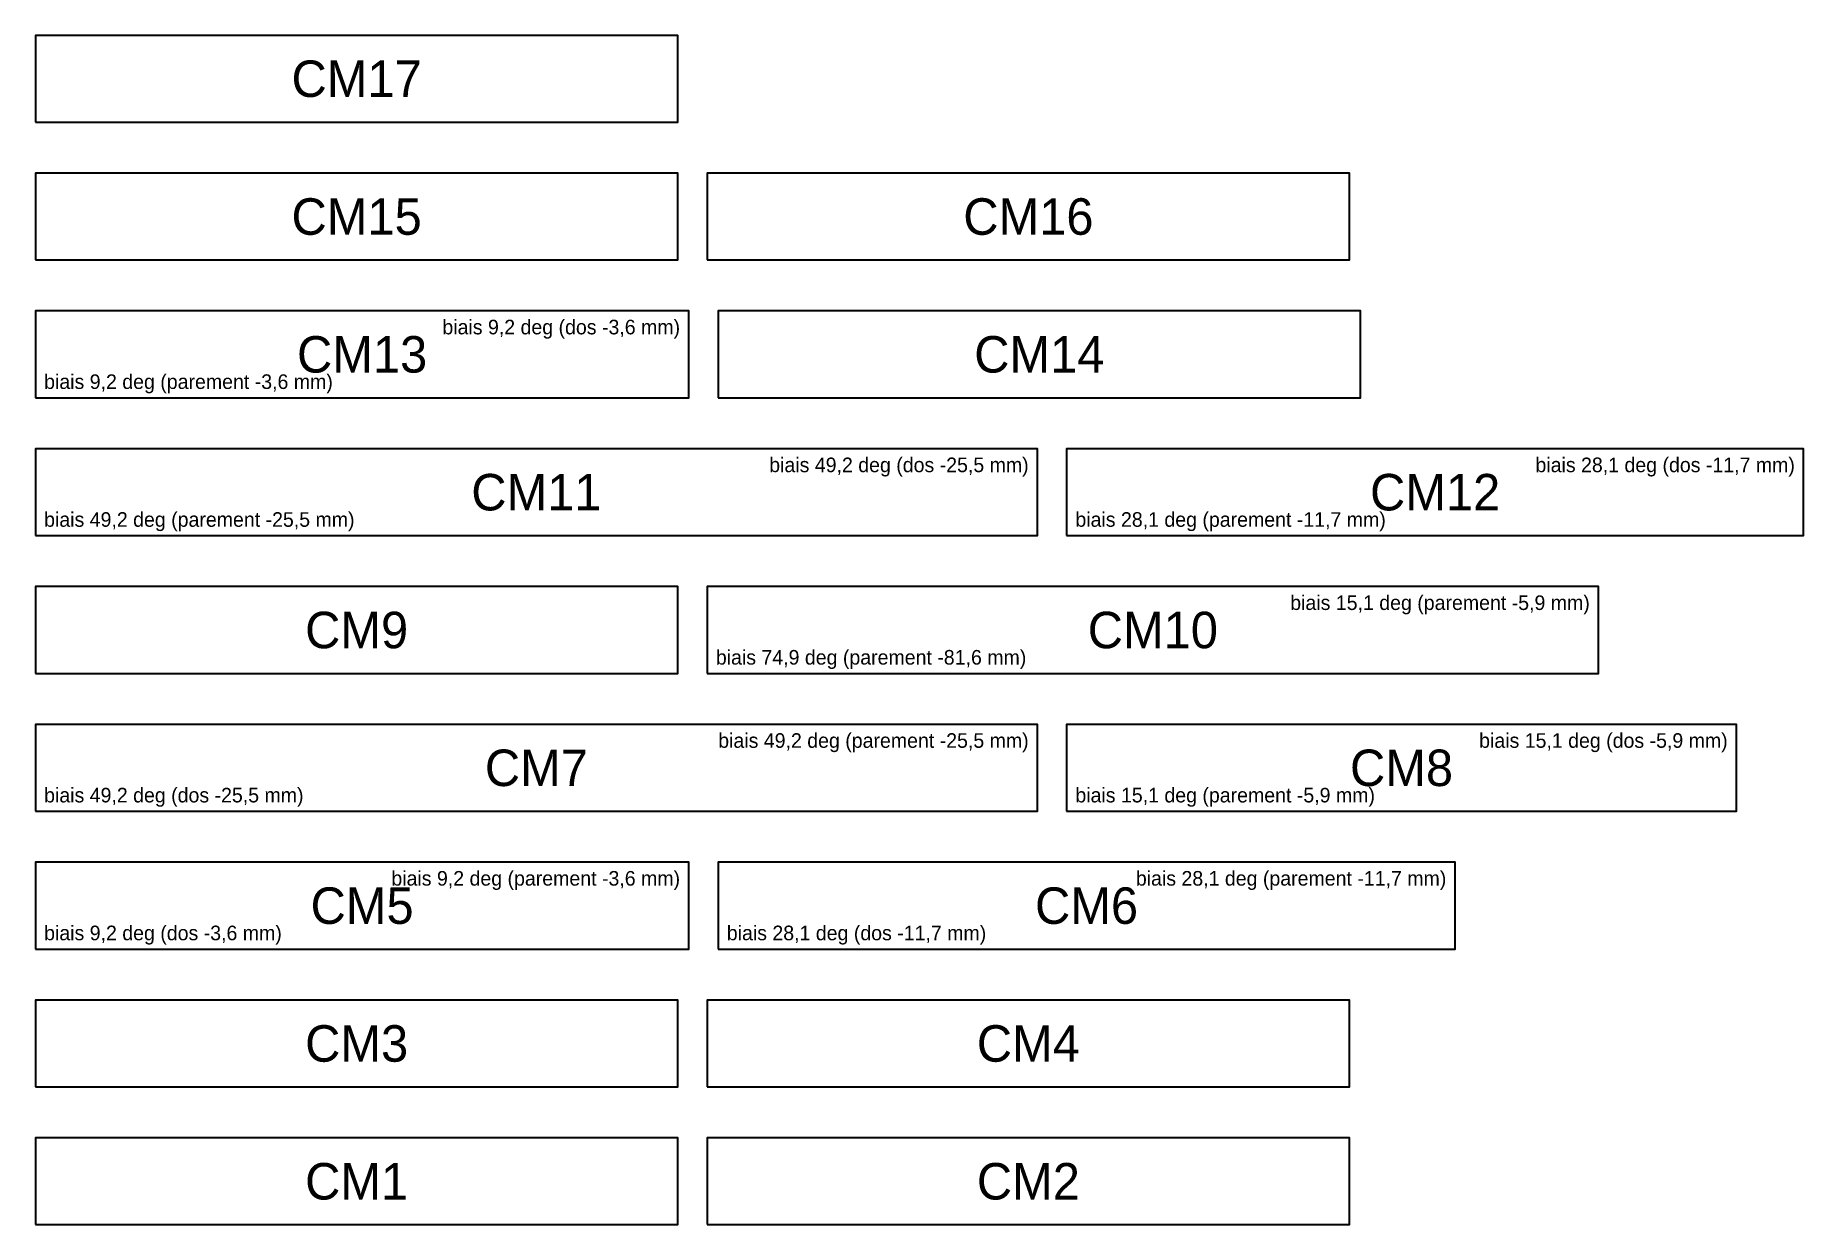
# Model space of a CAD drawing. Header units: millimetres. Extents: x 0 to 2422, y 0 to 1629.
import ezdxf
from ezdxf.enums import TextEntityAlignment as Align

# ---------------------------------------------------------------- set-up
doc = ezdxf.new("R2010")
doc.units = ezdxf.units.MM
doc.layers.add('DECOUPE', color=7, linetype='CONTINUOUS')
doc.layers.add('TEXTE', color=3, linetype='CONTINUOUS')

msp = doc.modelspace()

# ---------------------------------------------------------------- linework, layer by layer
at = {"layer": 'DECOUPE'}
for points in [[(0, 1510.588), (880, 1510.588), (880, 1629.412), (0, 1629.412)], [(0, 1321.765), (880, 1321.765), (880, 1440.588), (0, 1440.588)], [(920, 1321.765), (1800, 1321.765), (1800, 1440.588), (920, 1440.588)], [(0, 1132.941), (894.982, 1132.941), (894.982, 1251.765), (0, 1251.765)], [(934.982, 1132.941), (1814.982, 1132.941), (1814.982, 1251.765), (934.982, 1251.765)], [(0, 944.118), (1372.377, 944.118), (1372.377, 1062.941), (0, 1062.941)], [(1412.377, 944.118), (2421.766, 944.118), (2421.766, 1062.941), (1412.377, 1062.941)], [(0, 755.294), (880, 755.294), (880, 874.118), (0, 874.118)], [(920, 755.294), (2140.917, 755.294), (2140.917, 874.118), (920, 874.118)], [(0, 566.471), (1372.377, 566.471), (1372.377, 685.294), (0, 685.294)], [(1412.377, 566.471), (2329.757, 566.471), (2329.757, 685.294), (1412.377, 685.294)], [(0, 377.647), (894.982, 377.647), (894.982, 496.471), (0, 496.471)], [(934.982, 377.647), (1944.37, 377.647), (1944.37, 496.471), (934.982, 496.471)], [(0, 188.824), (880, 188.824), (880, 307.647), (0, 307.647)], [(920, 188.824), (1800, 188.824), (1800, 307.647), (920, 307.647)], [(0, 0), (880, 0), (880, 118.824), (0, 118.824)], [(920, 0), (1800, 0), (1800, 118.824), (920, 118.824)]]:
    msp.add_lwpolyline(points, close=True, dxfattribs=at)

# ---------------------------------------------------------------- texts
at = {"layer": 'TEXTE'}
for s, p in [('CM17', (440, 1570)), ('CM15', (440, 1381.176)), ('CM16', (1360, 1381.176)), ('CM13', (447.491, 1192.353)), ('CM14', (1374.982, 1192.353)), ('CM11', (686.189, 1003.529)), ('CM12', (1917.071, 1003.529)), ('CM9', (440, 814.706)), ('CM10', (1530.458, 814.706)), ('CM7', (686.189, 625.882)), ('CM8', (1871.067, 625.882)), ('CM5', (447.491, 437.059)), ('CM6', (1439.676, 437.059)), ('CM3', (440, 248.235)), ('CM4', (1360, 248.235)), ('CM1', (440, 59.412)), ('CM2', (1360, 59.412))]:
    msp.add_text(s, height=50, dxfattribs=at).set_placement(p, align=Align.MIDDLE_CENTER)
for s, p in [('biais 9,2 deg (dos -3,6 mm)', (882.982, 1219.765)), ('biais 49,2 deg (dos -25,5 mm)', (1360.377, 1030.941)), ('biais 28,1 deg (dos -11,7 mm)', (2409.766, 1030.941)), ('biais 15,1 deg (parement -5,9 mm)', (2128.917, 842.118)), ('biais 49,2 deg (parement -25,5 mm)', (1360.377, 653.294)), ('biais 15,1 deg (dos -5,9 mm)', (2317.757, 653.294)), ('biais 9,2 deg (parement -3,6 mm)', (882.982, 464.471)), ('biais 28,1 deg (parement -11,7 mm)', (1932.37, 464.471))]:
    msp.add_text(s, height=20, dxfattribs=at).set_placement(p, align=Align.RIGHT)
for s, p in [('biais 9,2 deg (parement -3,6 mm)', (12, 1144.941)), ('biais 49,2 deg (parement -25,5 mm)', (12, 956.118)), ('biais 28,1 deg (parement -11,7 mm)', (1424.377, 956.118)), ('biais 74,9 deg (parement -81,6 mm)', (932, 767.294)), ('biais 49,2 deg (dos -25,5 mm)', (12, 578.471)), ('biais 15,1 deg (parement -5,9 mm)', (1424.377, 578.471)), ('biais 9,2 deg (dos -3,6 mm)', (12, 389.647)), ('biais 28,1 deg (dos -11,7 mm)', (946.982, 389.647))]:
    msp.add_text(s, height=20, dxfattribs=at).set_placement(p)

doc.saveas('drawing.dxf')
